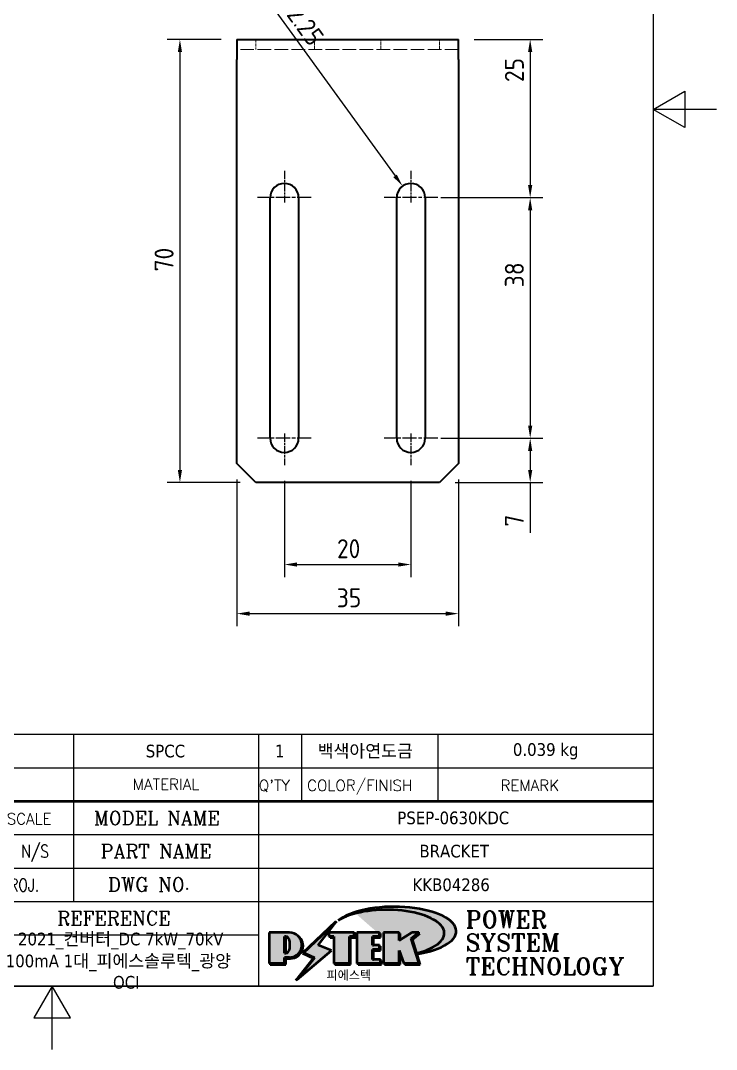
# Model space of a CAD drawing. Header units: millimetres. Extents: x 0 to 210, y 0 to 297.
# Drawn here: x 100 to 210, y 0 to 162.5 of the extents above; entities that cross this region are included whole.
import ezdxf
from ezdxf.enums import TextEntityAlignment as Align

# ---------------------------------------------------------------- set-up
doc = ezdxf.new("R2010")
doc.units = ezdxf.units.MM
doc.linetypes.add('CHAIN', pattern=[0.35429999999999995, 0.2362, -0.0295, 0.0591, -0.0295])
doc.linetypes.add('DASHED', pattern=[0.2067, 0.1654, -0.0413])
doc.layers.get('0').update_dxf_attribs({"color": 3, "lineweight": 25})
for name, color, linetype, lineweight in [('가려진 것(ISO)', 2, 'DASHED', 18), ('가시적인 것(ISO)', 3, 'Continuous', 40), ('경계(ISO)', 7, 'Continuous', 25), ('제목(ISO)', 5, 'Continuous', 50), ('중심 표식(ISO)', 1, 'Continuous', 25), ('치수(ISO)', 2, 'Continuous', 25), ('해치(ISO)', 7, 'Continuous', 18)]:
    doc.layers.add(name, color=color, linetype=linetype, lineweight=lineweight)
doc.styles.add('HAN_370', font='', dxfattribs={"width": 2})
doc.styles.add('RC_284', font='ROMANC.shx')
doc.styles.add('RC_292', font='ROMANC.shx')
doc.styles.add('ROMANT_294', font='romant.shx')
doc.styles.add('치수 텍스트_PSTEK_POSCO', font='isocp.shx')
doc.styles.add('텍스트 스타일198', font='tahoma.ttf')
doc.styles.add('텍스트 스타일333', font='ROMANC.shx', dxfattribs={"width": 0.800000011920929})
doc.styles.get('HAN_370').set_extended_font_data('GulimChe')
doc.dimstyles.new('치수_PSTEK_POSCO', dxfattribs={"dimtxt": 3, "dimasz": 2, "dimexe": 2, "dimexo": 2.5, "dimgap": 1, "dimtad": 1, "dimrnd": 1e-08, "dimdsep": 46, "dimtxsty": '치수 텍스트_PSTEK_POSCO', "dimcen": 0.09, "dimdle": 10, "dimclrd": 7, "dimclre": 7, "dimclrt": 2, "dimadec": 1, "dimazin": 2, "dimtfac": 1, "dimtmove": 0, "dimatfit": 3, "dimfxl": 0, "dimtolj": 1, "dimlwd": -1, "dimlwe": -1, "dimarcsym": 0})

# ---------------------------------------------------------------- blocks, each defined once
blk = doc.blocks.new('경계 Default Border')
at = {"layer": '경계(ISO)', "flags": 128}
for points in [[(10, 10), (10, 287.0000076293945), (200, 287.0000076293945), (200, 10), (10, 10)], [(210, 148.5000038146973), (200, 148.5000038146973), (205, 151.3867473602295), (205, 145.6132507324219), (200, 148.5000038146973)], [(105, 0), (105, 10), (102.1132469177246, 5), (107.8867530822754, 5), (105, 10)]]:
    blk.add_lwpolyline(points, dxfattribs=at)
blk = doc.blocks.new('제목 블록 PSTEK')
for color, points in [(252, [(317.2195697678507, 17.0593801673321), (322.0326348870767, 21.62682475217465), (322.2781991042243, 21.94392121864296), (317.0471853425802, 16.97985676345368), (318.7512090904202, 16.1899260703855), (316.0018030350395, 12.71868385740789), (316.3356552234328, 13.00206718743325), (318.9235935156908, 16.2694494742633)]), (5, [(321.6183518841322, 17.4193704504104), (319.5281351041078, 18.24969419629727), (322.4505835294948, 22.02344462252142), (317.2195697678507, 17.0593801673321), (318.9235935156908, 16.2694494742633), (316.1741874603099, 12.79820726128571)]), (1, [(324.4839107253602, 19.60711530335299), (325.2419748254881, 19.60711530335299), (325.2419748254881, 20.25857663940324), (321.2266040451076, 20.25857663940324), (321.2266040451076, 19.60711530335299), (321.9846681452406, 19.60711530335299), (321.9846681452406, 15.3430047401139), (324.4839107253602, 15.3430047401139)]), (252, [(321.9846681452406, 19.60711530335299), (321.4042753185749, 19.60711530335299), (321.4042753185749, 19.45905590879572), (321.9846681452406, 19.45905590879572)]), (252, [(324.6615819988275, 19.45905590879572), (325.4196460989604, 19.45905590879572), (325.4196460989604, 20.11051724484596), (325.2419748254881, 20.11051724484596), (325.2419748254881, 19.60711530335299), (324.4839107253602, 19.60711530335299), (324.4839107253602, 15.3430047401139), (322.1623394187076, 15.3430047401139), (322.1623394187076, 15.19494534555726), (324.6615819988275, 15.19494534555726)]), (1, [(329.2277337269622, 20.25857663940324), (325.65654113025, 20.25857663940324), (325.65654113025, 15.3430047401139), (329.3580259941756, 15.3430047401139), (329.3580259941756, 15.9944660761648), (328.1137701654877, 15.9944660761648), (328.1137701654877, 17.56360607323003), (329.2277337269622, 17.56360607323003), (329.2277337269622, 18.25543873810179), (328.1137701654877, 18.25543873810179), (328.1137701654877, 19.60711530335299), (329.2277337269622, 19.60711530335299)]), (252, [(328.2914414389548, 19.45905590879572), (329.4054050004294, 19.45905590879572), (329.4054050004294, 20.11051724484596), (329.2277337269622, 20.11051724484596), (329.2277337269622, 19.60711530335299), (328.1137701654877, 19.60711530335299), (328.1137701654877, 18.25543873810179), (328.2914414389548, 18.25543873810179)]), (1, [(332.3312149849806, 20.25857663940324), (329.8592894925411, 20.25857663940324), (329.8592894925411, 15.3430047401139), (332.3312149849806, 15.3430047401139), (332.3312149849806, 17.4318630164523), (333.0701931098801, 15.3430047401139), (335.4855464857051, 15.3430047401139), (334.2514536401189, 19.30614745124769), (335.4379594596742, 20.25857663940324), (334.3071782107978, 20.25857663940324), (332.3312149849806, 18.99741471888304)]), (252, [(332.5088862584528, 20.1105172448466), (332.3312149849806, 20.1105172448466), (332.3312149849806, 18.99741471888368), (332.5088862584528, 19.11081371413894)]), (252, [(335.6156307331414, 20.11051724484596), (335.2535118015555, 20.11051724484596), (334.2514536401189, 19.30614745124769), (335.4855464857051, 15.3430047401139), (333.1954852176545, 15.3430047401139), (333.2478643833523, 15.19494534555726), (335.6632177591723, 15.19494534555726), (334.4291249135862, 19.15808805669106)]), (252, [(328.2914414389548, 17.41554667867274), (329.4054050004294, 17.41554667867274), (329.4054050004294, 18.10737934354514), (329.2277337269622, 18.10737934354514), (329.2277337269622, 17.56360607323003), (328.1137701654877, 17.56360607323003), (328.1137701654877, 15.9944660761648), (328.2914414389548, 15.9944660761648)]), (252, [(332.5088862584528, 16.92964231796647), (332.3312149849806, 17.43186301645164), (332.3312149849806, 15.3430047401139), (330.0369607660135, 15.3430047401139), (330.0369607660135, 15.19494534555726), (332.5088862584528, 15.19494534555726)]), (252, [(329.5356972676428, 15.8464066816075), (329.3580259941756, 15.8464066816075), (329.3580259941756, 15.3430047401139), (325.8342124037171, 15.3430047401139), (325.8342124037171, 15.19494534555726), (329.5356972676428, 15.19494534555726)])]:
    blk.add_hatch(color=color).paths.add_polyline_path(points)
h = blk.add_hatch(color=1)
edge = h.paths.add_edge_path(flags=0)
edge.add_line((314.2242174273352, 19.60711530335299), (314.2242174273352, 17.00126995915134))
edge.add_line((314.2242174273352, 17.00126995915134), (314.3485873187598, 17.00126995915134))
edge.add_arc((314.3485873187598, 17.6527312952023), 0.6514613360509371, 270, 360)
edge.add_line((315.0000486548106, 17.6527312952023), (315.0000486548106, 18.95565396730211))
edge.add_arc((314.3485873187598, 18.95565396730212), 0.6514613360508712, 0, 90)
edge.add_line((314.3485873187598, 19.60711530335299), (314.2242174273352, 19.60711530335299))
edge = h.paths.add_edge_path()
edge.add_arc((314.9847713324306, 18.28938669179658), 1.969189947606664, 269.9999999999959, 450)
edge.add_line((314.9847713324306, 20.25857663940318), (311.7664314776902, 20.25857663940324))
edge.add_line((311.7664314776902, 20.25857663940324), (311.7664314776902, 15.3430047401139))
edge.add_line((311.7664314776902, 15.3430047401139), (314.2242174273352, 15.3430047401139))
edge.add_line((314.2242174273352, 15.3430047401139), (314.2242174273352, 16.32019674418991))
edge.add_line((314.2242174273352, 16.32019674418991), (314.9847713324307, 16.32019674418991))
h = blk.add_hatch(color=252)
edge = h.paths.add_edge_path()
edge.add_arc((314.9847713324309, 18.28938669179657), 1.969189947606666, 270, 406.8278729790604)
edge.add_arc((315.1624426058984, 18.1413272972396), 1.969189947606962, -90, 53.560984836317004, ccw=False)
edge.add_line((315.1624426058984, 16.17213734963263), (314.4018887008024, 16.17213734963263))
edge.add_line((314.4018887008024, 16.17213734963263), (314.4018887008024, 15.19494534555726))
edge.add_line((314.4018887008024, 15.19494534555726), (311.9441027511573, 15.19494534555726))
edge.add_line((311.9441027511573, 15.19494534555726), (311.9441027511573, 15.3430047401139))
edge.add_line((311.9441027511573, 15.3430047401139), (314.2242174273352, 15.3430047401139))
edge.add_line((314.2242174273352, 15.3430047401139), (314.2242174273352, 16.32019674418991))
edge.add_line((314.2242174273352, 16.32019674418991), (314.9847713324309, 16.32019674418991))
h = blk.add_hatch(color=252)
edge = h.paths.add_edge_path()
edge.add_line((314.4018887008024, 19.45905590879572), (314.5262585922315, 19.45905590879572))
edge.add_arc((314.5262585922314, 18.80759457274939), 0.6514613360463194, 60.4189348879147, 90.00000000000318, ccw=False)
edge.add_arc((314.3485873187602, 18.95565396730057), 0.6514613360524251, 39.96992292766206, 90.00000000009999)
edge.add_line((314.3485873187591, 19.60711530335307), (314.2242174273352, 19.60711530335298))
edge.add_line((314.2242174273352, 19.60711530335299), (314.2242174273352, 17.00126995915134))
edge.add_line((314.2242174273352, 17.00126995915134), (314.3485873187591, 17.00126995915134))
edge.add_arc((314.3485873187568, 17.652731295233), 0.6514613360816299, 270.0000000002, 274.6930825552478)
edge.add_line((314.4018887008024, 17.0034541317032), (314.4018887008024, 19.45905590879572))
at = {"layer": '해치(ISO)', "true_color": 0x27d1fc}
h = blk.add_hatch(color=140, dxfattribs=at)
edge = h.paths.add_edge_path()
edge.add_ellipse((330.3660919371412, 20.15576403068321), major_axis=(9.100907360794343, 0), ratio=0.4069904968023172, start_angle=301.3098473703837, end_angle=507.7436900681698)
edge.add_ellipse((331.5340919371412, 20.4634168429492), major_axis=(-9.82350664112931, 0), ratio=0.3942600559756514, start_angle=111.51207141178469, end_angle=334.47025347086895, ccw=False)
edge.add_line((335.1363447531188, 16.8601935978785), (335.0955236905705, 16.99119398620872))
at = {"color": 180}
for p, q in [((182.4757929790549, 51.56524660363496), (372.4757929537551, 51.56524660363496)), ((280.8758854511282, 51.56524660363496), (280.8758854511282, 41.00524660363494)), ((310.0881549537552, 51.56524660363496), (310.0881549537553, 41.00524660363494)), ((316.9044520275131, 51.56524660363496), (316.9044520275127, 41.00524660363494)), ((338.4566026226726, 51.56524660363496), (338.4566026226727, 41.00524660363494)), ((372.4757929537551, 51.56524660363496), (372.4757929537551, 11.79100474011389)), ((182.475792979055, 46.2852466036349), (372.4757929537551, 46.28524660363492)), ((280.8758854511282, 41.00524660363494), (280.8758854511282, 25.16524660363502)), ((310.088154953755, 41.00524660363494), (310.088154953755, 11.79100474011392)), ((206.451475290024, 35.72524660363497), (372.4757929537551, 35.72524660363497)), ((255.917593136736, 30.44524660363498), (372.4757929537552, 30.44524660363501)), ((255.9175931367359, 25.16524660363502), (372.4757929537552, 25.165246603635)), ((255.9175931367359, 19.88524660363481), (310.0881549537553, 19.88524660363481)), ((182.475792979055, 11.79100474011392), (372.4757929537551, 11.79100474011389))]:
    blk.add_line(p, q, dxfattribs=at)
at = {"color": 7, "lineweight": 50}
blk.add_line((206.451475290024, 41.00524660363494), (372.4757929537551, 41.00524660363496), dxfattribs=at)
at = {"color": 7}
for p, q in [((322.2781991042243, 21.94392121864296), (317.0471853425802, 16.97985676345368)), ((322.4505835294948, 22.02344462252142), (317.2195697678507, 17.0593801673321)), ((317.2195697678507, 17.0593801673321), (322.0326348870767, 21.62682475217465)), ((319.5281351041078, 18.24969419629727), (322.4505835294948, 22.02344462252142)), ((322.0326348870767, 21.62682475217465), (322.2781991042243, 21.94392121864296)), ((311.7664314776902, 20.25900474011391), (311.7664314776902, 15.34300474011391)), ((314.9847713324309, 20.25857663940324), (311.7664314776902, 20.25857663940324)), ((314.9847713324309, 20.25857663940324), (311.7664314776902, 20.25857663940324)), ((311.7664314776902, 20.25857663940324), (311.7664314776902, 15.3430047401139)), ((314.2242174273352, 17.00126995915134), (314.2242174273352, 19.60711530335299)), ((314.2242174273352, 19.60711530335299), (314.3485873187591, 19.60711530335299)), ((314.3485873187591, 19.60711530335299), (314.2242174273352, 19.60711530335299)), ((314.2242174273352, 19.60711530335299), (314.2242174273352, 17.00126995915134)), ((314.2242174273352, 17.00126995915134), (314.2242174273352, 19.60711530335299)), ((314.2242174273352, 19.60711530335299), (314.3485873187591, 19.60711530335299)), ((325.2419748254881, 20.25857663940324), (321.2266040451076, 20.25857663940324)), ((321.2266040451076, 20.25857663940324), (321.2266040451076, 19.60711530335299)), ((325.2419748254881, 20.25857663940324), (321.2266040451076, 20.25857663940324)), ((321.2266040451076, 20.25857663940324), (321.2266040451076, 19.60711530335299)), ((321.2266040451076, 19.60711530335299), (321.9846681452406, 19.60711530335299)), ((321.2266040451076, 19.60711530335299), (321.9846681452406, 19.60711530335299)), ((321.4042753185749, 19.60711530335299), (321.4042753185749, 19.45905590879572)), ((321.9846681452406, 19.60711530335299), (321.4042753185749, 19.60711530335299)), ((321.9846681452406, 19.60711530335299), (321.9846681452406, 15.3430047401139)), ((321.9846681452406, 19.45905590879572), (321.9846681452406, 19.60711530335299)), ((321.9846681452406, 19.60711530335299), (321.9846681452406, 15.3430047401139)), ((324.4839107253602, 19.60711530335299), (325.2419748254881, 19.60711530335299)), ((324.4839107253602, 15.3430047401139), (324.4839107253602, 19.60711530335299)), ((325.2419748254881, 19.60711530335299), (324.4839107253602, 19.60711530335299)), ((324.4839107253602, 19.60711530335299), (324.4839107253602, 15.3430047401139)), ((324.4839107253602, 19.60711530335299), (325.2419748254881, 19.60711530335299)), ((324.4839107253602, 15.3430047401139), (324.4839107253602, 19.60711530335299)), ((325.2419748254881, 19.60711530335299), (325.2419748254881, 20.25857663940324)), ((325.2419748254881, 19.60711530335299), (325.2419748254881, 20.25857663940324)), ((325.4196460989604, 20.11051724484596), (325.2419748254881, 20.11051724484596)), ((325.2419748254881, 20.11051724484596), (325.2419748254881, 19.60711530335299)), ((325.4196460989604, 19.45905590879572), (325.4196460989604, 20.11051724484596)), ((329.2277337269622, 20.25857663940324), (325.65654113025, 20.25857663940324)), ((325.65654113025, 20.25857663940324), (325.65654113025, 15.3430047401139)), ((325.65654113025, 20.25857663940324), (325.65654113025, 15.3430047401139)), ((329.2277337269622, 20.25857663940324), (325.65654113025, 20.25857663940324)), ((328.1137701654877, 18.25543873810179), (328.1137701654877, 19.60711530335299)), ((328.1137701654877, 19.60711530335299), (329.2277337269622, 19.60711530335299)), ((329.2277337269622, 19.60711530335299), (328.1137701654877, 19.60711530335299)), ((328.1137701654877, 19.60711530335299), (328.1137701654877, 18.25543873810179)), ((328.1137701654877, 18.25543873810179), (328.1137701654877, 19.60711530335299)), ((328.1137701654877, 19.60711530335299), (329.2277337269622, 19.60711530335299)), ((329.2277337269622, 19.60711530335299), (329.2277337269622, 20.25857663940324)), ((329.2277337269622, 19.60711530335299), (329.2277337269622, 20.25857663940324)), ((329.4054050004294, 20.11051724484596), (329.2277337269622, 20.11051724484596)), ((329.2277337269622, 20.11051724484596), (329.2277337269622, 19.60711530335299)), ((329.4054050004294, 19.45905590879572), (329.4054050004294, 20.11051724484596)), ((332.3312149849806, 20.25857663940324), (329.8592894925411, 20.25857663940324)), ((329.8592894925411, 20.25857663940324), (329.8592894925411, 15.3430047401139)), ((329.8592894925411, 20.25857663940324), (329.8592894925411, 15.3430047401139)), ((332.3312149849806, 20.25857663940324), (329.8592894925411, 20.25857663940324)), ((334.3071782107978, 20.25857663940324), (332.3312149849806, 18.99741471888304)), ((332.3312149849806, 18.99741471888304), (332.3312149849806, 20.25857663940324)), ((334.3071782107978, 20.25857663940324), (332.3312149849806, 18.99741471888304)), ((332.3312149849806, 18.99741471888304), (332.3312149849806, 20.25857663940324)), ((332.5088862584528, 20.1105172448466), (332.3312149849806, 20.1105172448466)), ((332.3312149849806, 20.1105172448466), (332.3312149849806, 18.99741471888368)), ((332.5088862584528, 19.11081371413894), (332.5088862584528, 20.1105172448466)), ((334.2514536401189, 19.30614745124769), (335.4379594596742, 20.25857663940324)), ((334.2514536401189, 19.30614745124769), (335.4379594596742, 20.25857663940324)), ((335.2535118015555, 20.11051724484596), (334.2514536401189, 19.30614745124769)), ((335.4379594596742, 20.25857663940324), (334.3071782107978, 20.25857663940324)), ((335.4379594596742, 20.25857663940324), (334.3071782107978, 20.25857663940324)), ((334.4291249135862, 19.15808805669104), (335.6156307331414, 20.11051724484596)), ((335.6156307331414, 20.11051724484596), (335.2535118015555, 20.11051724484596)), ((314.4018887008024, 19.45905590879572), (314.5262585922314, 19.45905590879572)), ((314.4018887008024, 17.0034541317032), (314.4018887008024, 19.45905590879572)), ((315.0000486548106, 18.95565396730275), (315.0000486548106, 17.65273129520161)), ((315.0000486548106, 18.95565396730275), (315.0000486548106, 17.65273129520161)), ((321.6183518841322, 17.4193704504104), (319.5281351041078, 18.24969419629727)), ((321.4042753185749, 19.45905590879572), (321.9846681452406, 19.45905590879572)), ((324.6615819988275, 19.45905590879572), (325.4196460989604, 19.45905590879572)), ((324.6615819988275, 15.19494534555726), (324.6615819988275, 19.45905590879572)), ((329.2277337269622, 18.25543873810179), (328.1137701654877, 18.25543873810179)), ((328.1137701654877, 18.25543873810179), (328.2914414389548, 18.25543873810179)), ((329.2277337269622, 18.25543873810179), (328.1137701654877, 18.25543873810179)), ((328.2914414389548, 18.25543873810179), (328.2914414389548, 19.45905590879572)), ((328.2914414389548, 19.45905590879572), (329.4054050004294, 19.45905590879572)), ((329.2277337269622, 17.56360607323003), (329.2277337269622, 18.25543873810179)), ((329.2277337269622, 17.56360607323003), (329.2277337269622, 18.25543873810179)), ((329.4054050004294, 18.10737934354514), (329.2277337269622, 18.10737934354514)), ((329.2277337269622, 18.10737934354514), (329.2277337269622, 17.56360607323003)), ((329.4054050004294, 17.41554667867274), (329.4054050004294, 18.10737934354514)), ((332.3312149849806, 18.99741471888368), (332.5088862584528, 19.11081371413894)), ((335.4855464857051, 15.3430047401139), (334.2514536401189, 19.30614745124769)), ((334.2514536401189, 19.30614745124769), (335.4855464857051, 15.3430047401139)), ((335.4855464857051, 15.3430047401139), (334.2514536401189, 19.30614745124769)), ((335.6632177591723, 15.19494534555726), (334.4291249135862, 19.15808805669104)), ((314.3485873187591, 17.00126995915134), (314.2242174273352, 17.00126995915134)), ((314.2242174273352, 17.00126995915134), (314.3485873187591, 17.00126995915134)), ((314.3485873187591, 17.00126995915134), (314.2242174273352, 17.00126995915134)), ((314.2242174273352, 16.32019674418991), (314.9847713324309, 16.32019674418991)), ((314.2242174273352, 15.3430047401139), (314.2242174273352, 16.32019674418991)), ((314.9847713324309, 16.32019674418991), (314.2242174273352, 16.32019674418991)), ((314.2242174273352, 16.32019674418991), (314.2242174273352, 15.3430047401139)), ((314.2242174273352, 16.32019674418991), (314.9847713324309, 16.32019674418991)), ((314.2242174273352, 15.3430047401139), (314.2242174273352, 16.32019674418991)), ((316.1741874603099, 12.79820726128571), (321.6183518841322, 17.4193704504104)), ((318.9235935156908, 16.2694494742633), (316.1741874603099, 12.79820726128571)), ((316.3356552234328, 13.00206718743325), (318.9235935156908, 16.2694494742633)), ((317.0471853425802, 16.97985676345368), (318.7512090904202, 16.1899260703855)), ((318.9235935156908, 16.2694494742633), (317.2195697678507, 17.0593801673321)), ((317.2195697678507, 17.0593801673321), (318.9235935156908, 16.2694494742633)), ((328.1137701654877, 17.56360607323003), (329.2277337269622, 17.56360607323003)), ((328.1137701654877, 15.9944660761648), (328.1137701654877, 17.56360607323003)), ((329.2277337269622, 17.56360607323003), (328.1137701654877, 17.56360607323003)), ((328.1137701654877, 17.56360607323003), (328.1137701654877, 15.9944660761648)), ((328.1137701654877, 17.56360607323003), (329.2277337269622, 17.56360607323003)), ((328.1137701654877, 15.9944660761648), (328.1137701654877, 17.56360607323003)), ((328.2914414389548, 15.9944660761648), (328.2914414389548, 17.41554667867274)), ((328.2914414389548, 17.41554667867274), (329.4054050004294, 17.41554667867274)), ((332.3312149849806, 17.4318630164523), (333.0701931098801, 15.3430047401139)), ((332.3312149849806, 15.3430047401139), (332.3312149849806, 17.4318630164523)), ((332.5088862584528, 16.92964231796647), (332.3312149849806, 17.43186301645164)), ((332.3312149849806, 17.43186301645164), (332.3312149849806, 15.3430047401139)), ((332.3312149849806, 17.4318630164523), (333.0701931098801, 15.3430047401139)), ((332.3312149849806, 15.3430047401139), (332.3312149849806, 17.4318630164523)), ((332.5088862584528, 15.19494534555726), (332.5088862584528, 16.92964231796647)), ((345.0447381189468, 17.50375595811051), (344.9867755289346, 17.689895936919)), ((311.7664314776902, 15.3430047401139), (314.2242174273352, 15.3430047401139)), ((311.7664314776902, 15.3430047401139), (314.2242174273352, 15.3430047401139)), ((314.2242174273352, 15.3430047401139), (311.9441027511573, 15.3430047401139)), ((311.9441027511573, 15.3430047401139), (311.9441027511573, 15.19494534555726)), ((311.9441027511573, 15.19494534555726), (314.4018887008024, 15.19494534555726)), ((314.4018887008024, 16.17213734963263), (315.162442605898, 16.17213734963263)), ((314.4018887008024, 15.19494534555726), (314.4018887008024, 16.17213734963263)), ((318.7512090904202, 16.1899260703855), (316.0018030350395, 12.71868385740789)), ((321.9846681452406, 15.3430047401139), (324.4839107253602, 15.3430047401139)), ((321.9846681452406, 15.3430047401139), (324.4839107253602, 15.3430047401139)), ((324.4839107253602, 15.3430047401139), (322.1623394187076, 15.3430047401139)), ((322.1623394187076, 15.3430047401139), (322.1623394187076, 15.19494534555726)), ((322.1623394187076, 15.19494534555726), (324.6615819988275, 15.19494534555726)), ((325.65654113025, 15.3430047401139), (329.3580259941756, 15.3430047401139)), ((325.65654113025, 15.3430047401139), (329.3580259941756, 15.3430047401139)), ((329.3580259941756, 15.3430047401139), (325.8342124037171, 15.3430047401139)), ((325.8342124037171, 15.3430047401139), (325.8342124037171, 15.19494534555726)), ((325.8342124037171, 15.19494534555726), (329.5356972676428, 15.19494534555726)), ((329.3580259941756, 15.9944660761648), (328.1137701654877, 15.9944660761648)), ((328.1137701654877, 15.9944660761648), (328.2914414389548, 15.9944660761648)), ((329.3580259941756, 15.9944660761648), (328.1137701654877, 15.9944660761648)), ((329.3580259941756, 15.3430047401139), (329.3580259941756, 15.9944660761648)), ((329.3580259941756, 15.3430047401139), (329.3580259941756, 15.9944660761648)), ((329.5356972676428, 15.8464066816075), (329.3580259941756, 15.8464066816075)), ((329.3580259941756, 15.8464066816075), (329.3580259941756, 15.3430047401139)), ((329.5356972676428, 15.19494534555726), (329.5356972676428, 15.8464066816075)), ((329.8592894925411, 15.3430047401139), (332.3312149849806, 15.3430047401139)), ((329.8592894925411, 15.3430047401139), (332.3312149849806, 15.3430047401139)), ((332.3312149849806, 15.3430047401139), (330.0369607660135, 15.3430047401139)), ((330.0369607660135, 15.3430047401139), (330.0369607660135, 15.19494534555726)), ((330.0369607660135, 15.19494534555726), (332.5088862584528, 15.19494534555726)), ((333.0701931098801, 15.3430047401139), (335.4855464857051, 15.3430047401139)), ((333.0701931098801, 15.3430047401139), (335.4855464857051, 15.3430047401139)), ((335.4855464857051, 15.3430047401139), (333.1954852176545, 15.3430047401139)), ((333.1954852176545, 15.3430047401139), (333.2478643833523, 15.19494534555726)), ((333.2478643833523, 15.19494534555726), (335.6632177591723, 15.19494534555726)), ((316.0018030350395, 12.71868385740789), (316.3356552234328, 13.00206718743325))]:
    blk.add_line(p, q, dxfattribs=at)
at = {"color": 5}
for p, q in [((322.4505835294948, 22.02344462252142), (317.2195697678507, 17.0593801673321)), ((319.5281351041078, 18.24969419629727), (322.4505835294948, 22.02344462252142)), ((321.6183518841322, 17.4193704504104), (319.5281351041078, 18.24969419629727)), ((316.1741874603099, 12.79820726128571), (321.6183518841322, 17.4193704504104)), ((318.9235935156908, 16.2694494742633), (316.1741874603099, 12.79820726128571)), ((317.2195697678507, 17.0593801673321), (318.9235935156908, 16.2694494742633))]:
    blk.add_line(p, q, dxfattribs=at)
at = {"color": 1}
for p, q in [((314.9847713324309, 20.25857663940324), (311.7664314776902, 20.25857663940324)), ((311.7664314776902, 20.25857663940324), (311.7664314776902, 15.3430047401139)), ((314.2242174273352, 17.00126995915134), (314.2242174273352, 19.60711530335299)), ((314.2242174273352, 19.60711530335299), (314.3485873187591, 19.60711530335299)), ((325.2419748254881, 20.25857663940324), (321.2266040451076, 20.25857663940324)), ((321.2266040451076, 20.25857663940324), (321.2266040451076, 19.60711530335299)), ((321.2266040451076, 19.60711530335299), (321.9846681452406, 19.60711530335299)), ((321.9846681452406, 19.60711530335299), (321.9846681452406, 15.3430047401139)), ((324.4839107253602, 19.60711530335299), (325.2419748254881, 19.60711530335299)), ((324.4839107253602, 15.3430047401139), (324.4839107253602, 19.60711530335299)), ((325.2419748254881, 19.60711530335299), (325.2419748254881, 20.25857663940324)), ((329.2277337269622, 20.25857663940324), (325.65654113025, 20.25857663940324)), ((325.65654113025, 20.25857663940324), (325.65654113025, 15.3430047401139)), ((328.1137701654877, 18.25543873810179), (328.1137701654877, 19.60711530335299)), ((328.1137701654877, 19.60711530335299), (329.2277337269622, 19.60711530335299)), ((329.2277337269622, 19.60711530335299), (329.2277337269622, 20.25857663940324)), ((332.3312149849806, 20.25857663940324), (329.8592894925411, 20.25857663940324)), ((329.8592894925411, 20.25857663940324), (329.8592894925411, 15.3430047401139)), ((334.3071782107978, 20.25857663940324), (332.3312149849806, 18.99741471888304)), ((332.3312149849806, 18.99741471888304), (332.3312149849806, 20.25857663940324)), ((334.2514536401189, 19.30614745124769), (335.4379594596742, 20.25857663940324)), ((335.4379594596742, 20.25857663940324), (334.3071782107978, 20.25857663940324)), ((315.0000486548106, 18.95565396730275), (315.0000486548106, 17.65273129520161)), ((329.2277337269622, 18.25543873810179), (328.1137701654877, 18.25543873810179)), ((329.2277337269622, 17.56360607323003), (329.2277337269622, 18.25543873810179)), ((335.4855464857051, 15.3430047401139), (334.2514536401189, 19.30614745124769)), ((314.3485873187591, 17.00126995915134), (314.2242174273352, 17.00126995915134)), ((314.2242174273352, 16.32019674418991), (314.9847713324309, 16.32019674418991)), ((314.2242174273352, 15.3430047401139), (314.2242174273352, 16.32019674418991)), ((328.1137701654877, 17.56360607323003), (329.2277337269622, 17.56360607323003)), ((328.1137701654877, 15.9944660761648), (328.1137701654877, 17.56360607323003)), ((332.3312149849806, 17.4318630164523), (333.0701931098801, 15.3430047401139)), ((332.3312149849806, 15.3430047401139), (332.3312149849806, 17.4318630164523)), ((311.7664314776902, 15.3430047401139), (314.2242174273352, 15.3430047401139)), ((321.9846681452406, 15.3430047401139), (324.4839107253602, 15.3430047401139)), ((325.65654113025, 15.3430047401139), (329.3580259941756, 15.3430047401139)), ((329.3580259941756, 15.9944660761648), (328.1137701654877, 15.9944660761648)), ((329.3580259941756, 15.3430047401139), (329.3580259941756, 15.9944660761648)), ((329.8592894925411, 15.3430047401139), (332.3312149849806, 15.3430047401139)), ((333.0701931098801, 15.3430047401139), (335.4855464857051, 15.3430047401139))]:
    blk.add_line(p, q, dxfattribs=at)
at = {"color": 7}
for centre, radius, start, end in [((314.3485873187598, 18.95565396730211), 0.6514613360508712, 0, 90), ((314.3485873187602, 18.95565396730057), 0.6514613360524251, 39.96992292766117, 90), ((314.3485873187598, 18.95565396730212), 0.6514613360508712, 0, 90), ((314.9847713324309, 18.28938669179658), 1.969189947606665, 270, 90), ((314.9847713324309, 18.28938669179658), 1.969189947606665, 270, 90), ((314.9847713324307, 18.2893866917965), 1.969189947606594, 270, 46.82787297909833), ((315.1624426058984, 18.1413272972396), 1.969189947606961, 270, 53.56098483636067), ((314.5262585922314, 18.80759457274939), 0.6514613360463193, 60.41893488791137, 90), ((314.3485873187597, 17.65273129520228), 0.6514613360509381, 270, 0), ((314.3485873187598, 17.6527312952023), 0.6514613360509381, 270, 0), ((314.3485873187568, 17.652731295233), 0.6514613360816299, 270, 274.6930825552478)]:
    blk.add_arc(centre, radius, start, end, dxfattribs=at)
at = {"color": 1}
for centre, radius, start, end in [((314.3485873187598, 18.95565396730211), 0.6514613360508712, 0, 90), ((314.9847713324309, 18.28938669179657), 1.969189947606665, 270, 90), ((314.3485873187598, 17.6527312952023), 0.6514613360509381, 270, 0)]:
    blk.add_arc(centre, radius, start, end, dxfattribs=at)
at = {"layer": '제목(ISO)'}
for p, q in [((322.2781991042243, 21.94392121864296), (317.0471853425802, 16.97985676345368)), ((322.4505835294948, 22.02344462252142), (317.2195697678507, 17.0593801673321)), ((317.2195697678507, 17.0593801673321), (322.0326348870767, 21.62682475217465)), ((319.5281351041078, 18.24969419629727), (322.4505835294948, 22.02344462252142)), ((322.0326348870767, 21.62682475217465), (322.2781991042243, 21.94392121864296)), ((314.9847713324306, 20.25857663940324), (311.7664314776902, 20.25857663940324)), ((311.7664314776902, 20.25857663940324), (311.7664314776902, 15.3430047401139)), ((314.2242174273352, 17.00126995915134), (314.2242174273352, 19.60711530335299)), ((314.2242174273352, 19.60711530335299), (314.3485873187598, 19.60711530335299)), ((314.3485873187591, 19.60711530335299), (314.2242174273352, 19.60711530335299)), ((314.2242174273352, 19.60711530335299), (314.2242174273352, 17.00126995915134)), ((325.2419748254881, 20.25857663940324), (321.2266040451076, 20.25857663940324)), ((321.2266040451076, 20.25857663940324), (321.2266040451076, 19.60711530335299)), ((321.2266040451076, 19.60711530335299), (321.9846681452406, 19.60711530335299)), ((321.9846681452406, 19.60711530335299), (321.4042753185749, 19.60711530335299)), ((321.4042753185749, 19.60711530335299), (321.4042753185749, 19.45905590879572)), ((321.9846681452406, 19.60711530335299), (321.9846681452406, 15.3430047401139)), ((321.9846681452406, 19.45905590879572), (321.9846681452406, 19.60711530335299)), ((324.4839107253602, 19.60711530335299), (325.2419748254881, 19.60711530335299)), ((324.4839107253602, 15.3430047401139), (324.4839107253602, 19.60711530335299)), ((325.2419748254881, 19.60711530335299), (324.4839107253602, 19.60711530335299)), ((324.4839107253602, 19.60711530335299), (324.4839107253602, 15.3430047401139)), ((325.2419748254881, 19.60711530335299), (325.2419748254881, 20.25857663940324)), ((325.4196460989604, 20.11051724484596), (325.2419748254881, 20.11051724484596)), ((325.2419748254881, 20.11051724484596), (325.2419748254881, 19.60711530335299)), ((325.4196460989604, 19.45905590879572), (325.4196460989604, 20.11051724484596)), ((329.2277337269622, 20.25857663940324), (325.65654113025, 20.25857663940324)), ((325.65654113025, 20.25857663940324), (325.65654113025, 15.3430047401139)), ((328.1137701654877, 18.25543873810179), (328.1137701654877, 19.60711530335299)), ((328.1137701654877, 19.60711530335299), (329.2277337269622, 19.60711530335299)), ((329.2277337269622, 19.60711530335299), (328.1137701654877, 19.60711530335299)), ((328.1137701654877, 19.60711530335299), (328.1137701654877, 18.25543873810179)), ((329.2277337269622, 19.60711530335299), (329.2277337269622, 20.25857663940324)), ((329.4054050004294, 20.11051724484596), (329.2277337269622, 20.11051724484596)), ((329.2277337269622, 20.11051724484596), (329.2277337269622, 19.60711530335299)), ((329.4054050004294, 19.45905590879572), (329.4054050004294, 20.11051724484596)), ((332.3312149849806, 20.25857663940324), (329.8592894925411, 20.25857663940324)), ((329.8592894925411, 20.25857663940324), (329.8592894925411, 15.3430047401139)), ((334.3071782107978, 20.25857663940324), (332.3312149849806, 18.99741471888304)), ((332.3312149849806, 18.99741471888304), (332.3312149849806, 20.25857663940324)), ((332.5088862584528, 20.1105172448466), (332.3312149849806, 20.1105172448466)), ((332.3312149849806, 20.1105172448466), (332.3312149849806, 18.99741471888368)), ((332.5088862584528, 19.11081371413894), (332.5088862584528, 20.1105172448466)), ((334.2514536401189, 19.30614745124769), (335.4379594596742, 20.25857663940324)), ((335.2535118015555, 20.11051724484596), (334.2514536401189, 19.30614745124769)), ((335.4379594596742, 20.25857663940324), (334.3071782107978, 20.25857663940324)), ((334.4291249135862, 19.15808805669106), (335.6156307331414, 20.11051724484596)), ((335.6156307331414, 20.11051724484596), (335.2535118015555, 20.11051724484596)), ((314.4018887008024, 19.45905590879572), (314.5262585922314, 19.45905590879572)), ((314.4018887008024, 17.0034541317032), (314.4018887008024, 19.45905590879572)), ((315.0000486548106, 18.95565396730211), (315.0000486548106, 17.6527312952023)), ((321.6183518841322, 17.4193704504104), (319.5281351041078, 18.24969419629727)), ((321.4042753185749, 19.45905590879572), (321.9846681452406, 19.45905590879572)), ((324.6615819988275, 19.45905590879572), (325.4196460989604, 19.45905590879572)), ((324.6615819988275, 15.19494534555726), (324.6615819988275, 19.45905590879572)), ((329.2277337269622, 18.25543873810179), (328.1137701654877, 18.25543873810179)), ((328.1137701654877, 18.25543873810179), (328.2914414389548, 18.25543873810179)), ((328.2914414389548, 19.45905590879572), (329.4054050004294, 19.45905590879572)), ((328.2914414389548, 18.25543873810179), (328.2914414389548, 19.45905590879572)), ((329.2277337269622, 17.56360607323003), (329.2277337269622, 18.25543873810179)), ((329.4054050004294, 18.10737934354514), (329.2277337269622, 18.10737934354514)), ((329.2277337269622, 18.10737934354514), (329.2277337269622, 17.56360607323003)), ((329.4054050004294, 17.41554667867274), (329.4054050004294, 18.10737934354514)), ((332.3312149849806, 18.99741471888368), (332.5088862584528, 19.11081371413894)), ((335.4855464857051, 15.3430047401139), (334.2514536401189, 19.30614745124769)), ((334.2514536401189, 19.30614745124769), (335.4855464857051, 15.3430047401139)), ((335.6632177591723, 15.19494534555726), (334.4291249135862, 19.15808805669106)), ((314.3485873187598, 17.00126995915134), (314.2242174273352, 17.00126995915134)), ((314.2242174273352, 17.00126995915134), (314.3485873187591, 17.00126995915134)), ((314.2242174273352, 15.3430047401139), (314.2242174273352, 16.32019674418991)), ((314.2242174273352, 16.32019674418991), (314.9847713324307, 16.32019674418991)), ((314.9847713324309, 16.32019674418991), (314.2242174273352, 16.32019674418991)), ((314.2242174273352, 16.32019674418991), (314.2242174273352, 15.3430047401139)), ((316.1741874603099, 12.79820726128571), (321.6183518841322, 17.4193704504104)), ((318.9235935156908, 16.2694494742633), (316.1741874603099, 12.79820726128571)), ((316.3356552234328, 13.00206718743325), (318.9235935156908, 16.2694494742633)), ((317.0471853425802, 16.97985676345368), (318.7512090904202, 16.1899260703855)), ((317.2195697678507, 17.0593801673321), (318.9235935156908, 16.2694494742633)), ((318.9235935156908, 16.2694494742633), (317.2195697678507, 17.0593801673321)), ((328.1137701654877, 15.9944660761648), (328.1137701654877, 17.56360607323003)), ((328.1137701654877, 17.56360607323003), (329.2277337269622, 17.56360607323003)), ((329.2277337269622, 17.56360607323003), (328.1137701654877, 17.56360607323003)), ((328.1137701654877, 17.56360607323003), (328.1137701654877, 15.9944660761648)), ((328.2914414389548, 17.41554667867274), (329.4054050004294, 17.41554667867274)), ((328.2914414389548, 15.9944660761648), (328.2914414389548, 17.41554667867274)), ((332.3312149849806, 15.3430047401139), (332.3312149849806, 17.4318630164523)), ((332.3312149849806, 17.4318630164523), (333.0701931098801, 15.3430047401139)), ((332.5088862584528, 16.92964231796647), (332.3312149849806, 17.43186301645164)), ((332.3312149849806, 17.43186301645164), (332.3312149849806, 15.3430047401139)), ((332.5088862584528, 15.19494534555726), (332.5088862584528, 16.92964231796647)), ((311.7664314776902, 15.3430047401139), (314.2242174273352, 15.3430047401139)), ((314.2242174273352, 15.3430047401139), (311.9441027511573, 15.3430047401139)), ((311.9441027511573, 15.3430047401139), (311.9441027511573, 15.19494534555726)), ((311.9441027511573, 15.19494534555726), (314.4018887008024, 15.19494534555726)), ((314.4018887008024, 15.19494534555726), (314.4018887008024, 16.17213734963263)), ((314.4018887008024, 16.17213734963263), (315.1624426058984, 16.17213734963263)), ((318.7512090904202, 16.1899260703855), (316.0018030350395, 12.71868385740789)), ((321.9846681452406, 15.3430047401139), (324.4839107253602, 15.3430047401139)), ((324.4839107253602, 15.3430047401139), (322.1623394187076, 15.3430047401139)), ((322.1623394187076, 15.3430047401139), (322.1623394187076, 15.19494534555726)), ((322.1623394187076, 15.19494534555726), (324.6615819988275, 15.19494534555726)), ((325.65654113025, 15.3430047401139), (329.3580259941756, 15.3430047401139)), ((329.3580259941756, 15.3430047401139), (325.8342124037171, 15.3430047401139)), ((325.8342124037171, 15.3430047401139), (325.8342124037171, 15.19494534555726)), ((325.8342124037171, 15.19494534555726), (329.5356972676428, 15.19494534555726)), ((329.3580259941756, 15.9944660761648), (328.1137701654877, 15.9944660761648)), ((328.1137701654877, 15.9944660761648), (328.2914414389548, 15.9944660761648)), ((329.3580259941756, 15.3430047401139), (329.3580259941756, 15.9944660761648)), ((329.5356972676428, 15.8464066816075), (329.3580259941756, 15.8464066816075)), ((329.3580259941756, 15.8464066816075), (329.3580259941756, 15.3430047401139)), ((329.5356972676428, 15.19494534555726), (329.5356972676428, 15.8464066816075)), ((329.8592894925411, 15.3430047401139), (332.3312149849806, 15.3430047401139)), ((332.3312149849806, 15.3430047401139), (330.0369607660135, 15.3430047401139)), ((330.0369607660135, 15.3430047401139), (330.0369607660135, 15.19494534555726)), ((330.0369607660135, 15.19494534555726), (332.5088862584528, 15.19494534555726)), ((333.0701931098801, 15.3430047401139), (335.4855464857051, 15.3430047401139)), ((335.4855464857051, 15.3430047401139), (333.1954852176545, 15.3430047401139)), ((333.1954852176545, 15.3430047401139), (333.2478643833523, 15.19494534555726)), ((333.2478643833523, 15.19494534555726), (335.6632177591723, 15.19494534555726)), ((316.0018030350395, 12.71868385740789), (316.3356552234328, 13.00206718743325))]:
    blk.add_line(p, q, dxfattribs=at)
at = {"layer": '제목(ISO)', "color": 4}
blk.add_line((335.1363447531188, 16.8601935978785), (335.0955236905705, 16.99119398620872), dxfattribs=at)
at = {"layer": '제목(ISO)'}
for centre, radius, start, end in [((314.3485873187598, 18.95565396730212), 0.6514613360508712, 0, 90), ((314.3485873187602, 18.95565396730057), 0.6514613360524251, 39.96992292766117, 90), ((314.9847713324306, 18.28938669179658), 1.969189947606664, 46.82787297909431, 90), ((314.9847713324307, 18.2893866917965), 1.969189947606594, 270, 46.82787297909833), ((314.9847713324309, 18.28938669179657), 1.969189947606666, 270, 46.8278729790603), ((315.1624426058984, 18.1413272972396), 1.969189947606962, 270, 53.56098483631701), ((314.5262585922314, 18.80759457274939), 0.6514613360463193, 60.41893488791137, 90), ((314.3485873187598, 17.6527312952023), 0.6514613360509371, 270, 0), ((314.3485873187568, 17.652731295233), 0.6514613360816299, 270, 274.6930825552478)]:
    blk.add_arc(centre, radius, start, end, dxfattribs=at)
at = {"layer": '제목(ISO)', "color": 4}
for centre, major_axis, ratio, start_param, end_param in [((331.5340919371412, 20.4634168429492), (9.82350664112931, 0), 0.3942600559756514, 5.087845455444478, 8.97919982663645), ((330.3660919371412, 20.15576403068321), (9.100907360794343, 0), 0.4069904968023172, 5.258848905294775, 8.861799147915196)]:
    blk.add_ellipse(centre, major_axis=major_axis, ratio=ratio, start_param=start_param, end_param=end_param, dxfattribs=at)
at = {"color": 2, "style": 'RC_284'}
blk.add_text('MATERIAL', height=1.742399930953979, dxfattribs=at).set_placement((295.4820202024417, 43.64524660363492), align=Align.MIDDLE_CENTER)
at = {"color": 2}
for s, height, style, p in [("Q'TY", 1.742399930953979, 'RC_284', (310.1440786515383, 42.62317362549192)), ('COLOR/FINISH', 1.742399930953979, 'RC_284', (317.7725341324144, 42.62317362549192)), ('REMARK', 1.742399930953979, 'RC_284', (348.346649953877, 42.62317362549192)), ('SCALE', 1.742399930953979, 'RC_284', (270.2934779252897, 37.34317362549218)), ('MODEL NAME', 2.178000062704086, 'RC_292', (284.096330289083, 37.25462520371384)), ('PART NAME', 2.178000062704086, 'RC_292', (285.1416959765849, 32.03045329421792)), (' DWG NO.', 2.178000062704086, 'RC_292', (284.8124284083233, 26.75045329421772)), ('REFERENCE', 2.178000062704086, 'RC_292', (278.2741065029841, 21.43214925458022))]:
    blk.add_text(s, height=height, dxfattribs=dict(at, style=style)).set_placement(p)
at = {"color": 7, "style": '텍스트 스타일333', "width": 0.7999999523162842}
blk.add_text('N/S', height=2.000000029802322, dxfattribs=at).set_placement((274.7838860285014, 33.08524660363496), align=Align.MIDDLE_CENTER)
at = {"color": 2, "style": '텍스트 스타일333', "width": 0.7999999523162842}
blk.add_text('3rd ANGLE PROJ.', height=2.000000029802322, dxfattribs=at).set_placement((256.8430306642954, 26.76148381654429))
at = {"color": 7, "style": 'ROMANT_294'}
for s, p in [('POWER', (342.82727231297, 20.97115304607566)), ('SYSTEM', (342.82727231297, 17.3284636719184)), ('TECHNOLOGY', (342.82727231297, 13.57194088644453))]:
    blk.add_text(s, height=2.700000107288361, dxfattribs=at).set_placement(p)
at = {"color": 7, "insert": (320.8519732224835, 14.21236326823155), "char_height": 1.400000005960464, "attachment_point": 1, "line_spacing_factor": 0.3319999873638153, "style": 'HAN_370'}
blk.add_mtext('\\fHY견고딕|b0|i0;\\H1.4000;피에스텍', dxfattribs=at)
at = {"layer": '제목(ISO)', "color": 7, "style": '텍스트 스타일198'}
for tag, p in [('질량\\P3;_001', (350.3046145979153, 48.1643332325385)), ('부품_번호_001', (195.7796271768968, 47.68004260673702)), ('설명_001', (233.6279963707149, 47.92245856837096)), ('재질_001', (292.2765131236743, 47.92524659519488)), ("3._Q'TY_001", (312.7051684940307, 47.92188863680521)), ('4._COLOR_001', (319.4395155511755, 47.94788311323986)), ('1._MODEL_NAME_001', (332.0304049806628, 37.36524659519486)), ('제목_001', (335.5349605824892, 32.12134217035067)), ('부품_번호_001', (334.4388674301287, 26.8052465951949)), ('설계자_001', (209.9396160013646, 25.23446884679021)), ('프로젝트_001', (272.0818791319837, 18.23307108588011)), ('시트_크기_001', (260.7634369704525, 14.8381256569732)), ('프로젝트_002', (270.1409240123173, 14.76924511056395)), ('작성_날짜_001', (207.6615770298207, 13.26600473167383)), ('프로젝트_003', (287.0958636080007, 11.39427305645042))]:
    blk.add_attdef(tag, p, '', height=2.000000029802322, dxfattribs=at)
for tag, p in [('점검자', (231.1845342133799, 26.23312567187446)), ('엔지니어링_승인자', (247.673240162284, 26.23312567187446)), ('점검_날짜', (231.1845342133799, 14.26600474011394)), ('엔지니어링_승인_날짜', (247.6732401622839, 14.26600474011394))]:
    blk.add_attdef(tag, text='', height=2.000000029802322, dxfattribs=at).set_placement(p, align=Align.MIDDLE_CENTER)
blk = doc.blocks.new('*D26')
at = {"layer": 'Defpoints', "color": 0, "transparency": 16777216}
for p in [(141.7130987871278, 92.301317638471), (161.7130987871278, 92.30131763847103), (161.7130987871278, 76.59519825948243)]:
    blk.add_point(p, dxfattribs=at)
at = {"layer": '치수(ISO)', "color": 7, "transparency": 16777216}
for p, q in [((141.7130987871278, 89.801317638471), (141.7130987871278, 74.59519825948243)), ((161.7130987871278, 89.80131763847103), (161.7130987871278, 74.59519825948243)), ((143.7130987871278, 76.59519825948243), (159.7130987871278, 76.59519825948243))]:
    blk.add_line(p, q, dxfattribs=at)
for points in [[(143.7130987871278, 76.92853159281576), (143.7130987871278, 76.2618649261491), (141.7130987871278, 76.59519825948243)], [(159.7130987871278, 76.92853159281576), (159.7130987871278, 76.2618649261491), (161.7130987871278, 76.59519825948243)]]:
    blk.add_solid(points, dxfattribs=at)
at = {"layer": '치수(ISO)', "color": 2, "transparency": 16777216, "insert": (150.0238271335845, 79.09549353507298), "char_height": 3, "attachment_point": 4, "style": '치수 텍스트_PSTEK_POSCO'}
blk.add_mtext('\\A1;20', dxfattribs=at)
blk = doc.blocks.new('*D27')
at = {"layer": 'Defpoints', "color": 0, "transparency": 16777216}
for p in [(134.2130987871278, 92.55131763847102), (169.2130987871278, 92.55131763847105), (169.2130987871278, 68.83871937755646)]:
    blk.add_point(p, dxfattribs=at)
at = {"layer": '치수(ISO)', "color": 7, "transparency": 16777216}
for p, q in [((134.2130987871278, 90.05131763847102), (134.2130987871278, 66.83871937755646)), ((169.2130987871278, 90.05131763847105), (169.2130987871278, 66.83871937755646)), ((136.2130987871278, 68.83871937755646), (167.2130987871278, 68.83871937755646))]:
    blk.add_line(p, q, dxfattribs=at)
for points in [[(136.2130987871278, 69.17205271088979), (136.2130987871278, 68.50538604422313), (134.2130987871278, 68.83871937755646)], [(167.2130987871278, 69.17205271088979), (167.2130987871278, 68.50538604422313), (169.2130987871278, 68.83871937755646)]]:
    blk.add_solid(points, dxfattribs=at)
at = {"layer": '치수(ISO)', "color": 2, "transparency": 16777216, "insert": (150.0009667527718, 71.33871937755646), "char_height": 3, "attachment_point": 4, "style": '치수 텍스트_PSTEK_POSCO'}
blk.add_mtext('\\A1;35', dxfattribs=at)
blk = doc.blocks.new('*D28')
at = {"layer": 'Defpoints', "color": 0, "transparency": 16777216}
for p in [(165.9630987871278, 96.55131763847103), (166.2130987871278, 89.55131763847105), (180.5601301507135, 89.55131763847105)]:
    blk.add_point(p, dxfattribs=at)
at = {"layer": '치수(ISO)', "color": 7, "transparency": 16777216}
for p, q in [((168.4630987871278, 96.55131763847103), (182.5601301507135, 96.55131763847103)), ((180.5601301507135, 94.55131763847103), (180.5601301507135, 91.55131763847105)), ((168.7130987871278, 89.55131763847105), (182.5601301507135, 89.55131763847105)), ((180.5601301507135, 89.55131763847105), (180.5601301507135, 81.57842831841548))]:
    blk.add_line(p, q, dxfattribs=at)
for points in [[(180.2267968173802, 94.55131763847103), (180.8934634840469, 94.55131763847103), (180.5601301507135, 96.55131763847103)], [(180.2267968173802, 91.55131763847105), (180.8934634840469, 91.55131763847105), (180.5601301507135, 89.55131763847105)]]:
    blk.add_solid(points, dxfattribs=at)
at = {"layer": '치수(ISO)', "color": 2, "transparency": 16777216, "insert": (178.0601301507135, 82.57842831841552), "char_height": 3, "attachment_point": 4, "rotation": 90, "style": '치수 텍스트_PSTEK_POSCO'}
blk.add_mtext('\\A1;7', dxfattribs=at)
blk = doc.blocks.new('*D29')
at = {"layer": 'Defpoints', "color": 0, "transparency": 16777216}
for p in [(163.9630987871278, 134.551317638471), (163.9630987871278, 96.55131763847103), (180.5601301507135, 96.55131763847103)]:
    blk.add_point(p, dxfattribs=at)
at = {"layer": '치수(ISO)', "color": 7, "transparency": 16777216}
for p, q in [((166.4630987871278, 134.551317638471), (182.5601301507135, 134.551317638471)), ((180.5601301507135, 132.551317638471), (180.5601301507135, 98.55131763847103)), ((166.4630987871278, 96.55131763847103), (182.5601301507135, 96.55131763847103))]:
    blk.add_line(p, q, dxfattribs=at)
for points in [[(180.2267968173802, 132.551317638471), (180.8934634840469, 132.551317638471), (180.5601301507135, 134.551317638471)], [(180.2267968173802, 98.55131763847103), (180.8934634840469, 98.55131763847103), (180.5601301507135, 96.55131763847103)]]:
    blk.add_solid(points, dxfattribs=at)
at = {"layer": '치수(ISO)', "color": 2, "transparency": 16777216, "insert": (178.0601301507135, 120.401317638471), "char_height": 3, "attachment_point": 4, "rotation": 90, "style": '치수 텍스트_PSTEK_POSCO'}
blk.add_mtext('\\A1;38', dxfattribs=at)
blk = doc.blocks.new('*D30')
at = {"layer": 'Defpoints', "color": 0, "transparency": 16777216}
for p in [(169.2130987871268, 159.551317638471), (165.9630987871278, 134.551317638471), (180.5601301507135, 134.551317638471)]:
    blk.add_point(p, dxfattribs=at)
at = {"layer": '치수(ISO)', "color": 7, "transparency": 16777216}
for p, q in [((171.7130987871268, 159.551317638471), (182.5601301507135, 159.551317638471)), ((180.5601301507135, 157.551317638471), (180.5601301507135, 136.551317638471)), ((168.4630987871278, 134.551317638471), (182.5601301507135, 134.551317638471))]:
    blk.add_line(p, q, dxfattribs=at)
for points in [[(180.2267968173801, 157.551317638471), (180.8934634840468, 157.551317638471), (180.5601301507135, 159.551317638471)], [(180.2267968173801, 136.551317638471), (180.8934634840468, 136.551317638471), (180.5601301507135, 134.551317638471)]]:
    blk.add_solid(points, dxfattribs=at)
at = {"layer": '치수(ISO)', "color": 2, "transparency": 16777216, "insert": (178.0598348751229, 152.801095052934), "char_height": 3, "attachment_point": 4, "rotation": 90, "style": '치수 텍스트_PSTEK_POSCO'}
blk.add_mtext('\\A1;25', dxfattribs=at)
blk = doc.blocks.new('*D31')
at = {"layer": 'Defpoints', "color": 0, "transparency": 16777216}
for p in [(134.2130987871268, 159.551317638471), (125.1989491237763, 89.55131763847103), (137.2130987871278, 89.55131763847103)]:
    blk.add_point(p, dxfattribs=at)
at = {"layer": '치수(ISO)', "color": 7, "transparency": 16777216}
for p, q in [((131.7130987871268, 159.551317638471), (123.1989491237763, 159.551317638471)), ((125.1989491237763, 157.551317638471), (125.1989491237763, 91.55131763847103)), ((134.7130987871278, 89.55131763847103), (123.1989491237763, 89.55131763847103))]:
    blk.add_line(p, q, dxfattribs=at)
for points in [[(124.865615790443, 157.551317638471), (125.5322824571096, 157.551317638471), (125.1989491237763, 159.551317638471)], [(124.865615790443, 91.55131763847103), (125.5322824571096, 91.55131763847103), (125.1989491237763, 89.55131763847103)]]:
    blk.add_solid(points, dxfattribs=at)
at = {"layer": '치수(ISO)', "color": 2, "transparency": 16777216, "insert": (122.6989491237763, 122.9001365361088), "char_height": 3, "attachment_point": 4, "rotation": 90, "style": '치수 텍스트_PSTEK_POSCO'}
blk.add_mtext('\\A1;70', dxfattribs=at)
blk = doc.blocks.new('*D33')
at = {"layer": 'Defpoints', "color": 0, "transparency": 16777216}
for p in [(160.38999857338, 136.3711818708743), (161.7130987871279, 134.5513176384711)]:
    blk.add_point(p, dxfattribs=at)
at = {"layer": '치수(ISO)', "color": 7, "transparency": 16777216}
blk.add_line((139.2317159457199, 165.473438353839), (159.213909494493, 137.9888389663437), dxfattribs=at)
blk.add_solid([(159.4835190104046, 138.1848538128249), (158.9442999785814, 137.7928241198626), (160.38999857338, 136.3711818708743)], dxfattribs=at)
at = {"layer": '치수(ISO)', "color": 2, "transparency": 16777216, "insert": (141.8420706818274, 166.1348947899116), "char_height": 3, "attachment_point": 4, "rotation": 306.01836523811653, "style": '치수 텍스트_PSTEK_POSCO'}
blk.add_mtext('\\A1;R2.25', dxfattribs=at)

msp = doc.modelspace()

# ---------------------------------------------------------------- linework, layer by layer
at = {"layer": '가려진 것(ISO)', "ltscale": 3.047414541244507}
for p, q in [((137.2130987871174, 159.551317638471), (137.2130987871174, 157.951317638471)), ((146.4630987871203, 157.951317638471), (146.4630987871203, 159.551317638471)), ((156.9630987871203, 157.951317638471), (156.9630987871203, 159.551317638471)), ((166.2130987871174, 157.951317638471), (166.2130987871174, 159.551317638471))]:
    msp.add_line(p, q, dxfattribs=at)
at = {"layer": '가려진 것(ISO)', "ltscale": 13.02519416809082}
msp.add_line((169.2130987871268, 157.951317638471), (134.2130987871268, 157.951317638471), dxfattribs=at)
at = {"layer": '가시적인 것(ISO)'}
for p, q in [((134.2130987871268, 159.551317638471), (169.2130987871268, 159.551317638471)), ((134.2130987871268, 159.551317638471), (134.2130987871277, 156.351317638471)), ((169.2130987871278, 156.351317638471), (169.2130987871268, 159.551317638471)), ((134.2130987871278, 92.55131763847102), (134.2130987871278, 156.351317638471)), ((169.2130987871278, 156.351317638471), (169.2130987871278, 92.55131763847105)), ((139.4630987871278, 96.55131763847102), (139.4630987871278, 134.551317638471)), ((143.9630987871278, 134.551317638471), (143.9630987871278, 96.55131763847102)), ((159.4630987871278, 96.55131763847106), (159.4630987871278, 134.551317638471)), ((163.9630987871278, 134.551317638471), (163.9630987871278, 96.55131763847106)), ((137.2130987871278, 89.55131763847103), (134.2130987871278, 92.55131763847102)), ((169.2130987871278, 92.55131763847105), (166.2130987871278, 89.55131763847106)), ((166.2130987871278, 89.55131763847106), (137.2130987871278, 89.55131763847103))]:
    msp.add_line(p, q, dxfattribs=at)
for centre, radius, start, end in [((141.7130987871278, 134.551317638471), 2.249999999999999, 0, 180), ((161.7130987871278, 134.551317638471), 2.250000000000002, 0, 180), ((141.7130987871278, 96.55131763847102), 2.25, 180, 0), ((161.7130987871278, 96.55131763847106), 2.250000000000001, 180, 0)]:
    msp.add_arc(centre, radius, start, end, dxfattribs=at)
at = {"layer": '중심 표식(ISO)', "linetype": 'CHAIN', "ltscale": 5.55593729019165}
for p, q in [((141.7130987871278, 138.801317638471), (141.7130987871278, 133.801317638471)), ((161.7130987871278, 138.8013176384711), (161.7130987871278, 133.8013176384711)), ((141.7130987871278, 97.301317638471), (141.7130987871278, 92.301317638471)), ((161.7130987871278, 97.30131763847103), (161.7130987871278, 92.30131763847103))]:
    msp.add_line(p, q, dxfattribs=at)
at = {"layer": '중심 표식(ISO)', "linetype": 'CHAIN', "ltscale": 9.445162773132324}
for p, q in [((145.9630987871278, 134.551317638471), (137.4630987871278, 134.551317638471)), ((165.9630987871278, 134.551317638471), (157.4630987871278, 134.551317638471)), ((145.9630987871278, 96.55131763847102), (137.4630987871278, 96.55131763847102)), ((165.9630987871278, 96.55131763847103), (157.4630987871278, 96.55131763847103))]:
    msp.add_line(p, q, dxfattribs=at)

# ---------------------------------------------------------------- block references
msp.add_blockref('경계 Default Border', (0, 0))
ref = msp.add_blockref('제목 블록 PSTEK', (-172.4757929537552, -1.791004740113895))
ref.add_attrib('프로젝트_001', '2021_컨버터_DC 7kW_70kV', (99.60608617822852, 16.44206634576621), dxfattribs={"layer": '제목(ISO)', "color": 7, "height": 2.000000029802322, "style": '텍스트 스타일198'})
ref.add_attrib('4._COLOR_001', '백색아연도금', (146.9637225974204, 46.15687837312597), dxfattribs={"layer": '제목(ISO)', "color": 7, "height": 2.000000029802322, "style": '텍스트 스타일198'})
ref.add_attrib("3._Q'TY_001", '1', (140.2293755402755, 46.13088389669131), dxfattribs={"layer": '제목(ISO)', "color": 7, "height": 2.000000029802322, "style": '텍스트 스타일198'})
ref.add_attrib('재질_001', 'SPCC', (119.8007201699192, 46.13424185508099), dxfattribs={"layer": '제목(ISO)', "color": 7, "height": 2.000000029802322, "style": '텍스트 스타일198'})
ref.add_attrib('부품_번호_001', 'KKB04286', (161.9630744763735, 25.014241855081), dxfattribs={"layer": '제목(ISO)', "color": 7, "height": 2.000000029802322, "style": '텍스트 스타일198'})
ref.add_attrib('1._MODEL_NAME_001', 'PSEP-0630KDC', (159.5546120269076, 35.57424185508097), dxfattribs={"layer": '제목(ISO)', "color": 7, "height": 2.000000029802322, "style": '텍스트 스타일198'})
ref.add_attrib('질량\\P3;_001', '0.039 kg', (177.8288216441601, 46.3733284924246), dxfattribs={"layer": '제목(ISO)', "color": 7, "height": 2.000000029802322, "style": '텍스트 스타일198'})
ref.add_attrib('제목_001', 'BRACKET', (163.0591676287341, 30.33033743023677), dxfattribs={"layer": '제목(ISO)', "color": 7, "height": 2.000000029802322, "style": '텍스트 스타일198'})
ref.add_attrib('프로젝트_002', '100mA 1대_피에스솔루텍_광양', (97.66513105856208, 12.97824037045006), dxfattribs={"layer": '제목(ISO)', "color": 7, "height": 2.000000029802322, "style": '텍스트 스타일198'})
ref.add_attrib('프로젝트_003', 'OCI', (114.6200706542456, 9.603268316336528), dxfattribs={"layer": '제목(ISO)', "color": 7, "height": 2.000000029802322, "style": '텍스트 스타일198'})

# ---------------------------------------------------------------- dimensions: what is measured, and where the dimension line sits
at = {"layer": '치수(ISO)', "color": 7}
dim = msp.add_radius_dim(center=(161.7130987871279, 134.5513176384711), mpoint=(160.38999857338, 136.3711818708743), dimstyle='치수_PSTEK_POSCO', override={"dimdec": 2, "dimcen": 0, "dimtp": 0, "dimtm": -0, "dimtdec": 2, "dimtofl": 0}, dxfattribs=at)
dim.commit()
dim.dimension.update_dxf_attribs({"geometry": '*D33', "text_midpoint": (142.4142906352702, 161.0959514603422), "dimtype": 164})
for base, p1, p2, angle, override, picture, middle in [((125.1989491237763, 89.55131763847103), (134.2130987871268, 159.551317638471), (137.2130987871278, 89.55131763847103), 270, {"dimdec": 2, "dimtp": 0, "dimtm": -0, "dimtdec": 2, "dimtofl": 0, "dimatfit": 1}, '*D31', (125.1989491237763, 124.551317638471)), ((180.5601301507135, 134.551317638471), (169.2130987871268, 159.551317638471), (165.9630987871278, 134.551317638471), 270, {"dimdec": 2, "dimtp": 0, "dimtm": -0, "dimtdec": 2, "dimtofl": 0, "dimatfit": 1}, '*D30', (180.5601301507135, 154.551317638471)), ((180.5601301507135, 96.55131763847103), (163.9630987871278, 134.551317638471), (163.9630987871278, 96.55131763847103), 90, {"dimdec": 2, "dimtp": 0, "dimtm": -0, "dimtdec": 2, "dimtofl": 0, "dimatfit": 1}, '*D29', (180.5601301507135, 122.051317638471)), ((180.5601301507135, 89.55131763847105), (165.9630987871278, 96.55131763847103), (166.2130987871278, 89.55131763847105), 90, {"dimdec": 2, "dimtp": 0, "dimtm": -0, "dimtdec": 2, "dimtofl": 0, "dimatfit": 2}, '*D28', (180.5601301507135, 83.17842831841551)), ((161.7130987871278, 76.59519825948243), (141.7130987871278, 92.301317638471), (161.7130987871278, 92.30131763847103), 180, {"dimdec": 2, "dimtp": 0, "dimtm": -0, "dimtdec": 2, "dimtofl": 0, "dimatfit": 1}, '*D26', (151.7130987871278, 76.59519825948243))]:
    dim = msp.add_linear_dim(base=base, p1=p1, p2=p2, angle=angle, dimstyle='치수_PSTEK_POSCO', override=override, dxfattribs=at)
    dim.commit()
    dim.dimension.update_dxf_attribs({"geometry": picture, "text_midpoint": middle, "dimtype": 160})
dim = msp.add_linear_dim(base=(169.2130987871278, 68.83871937755646), p1=(134.2130987871278, 92.55131763847102), p2=(169.2130987871278, 92.55131763847105), dimstyle='치수_PSTEK_POSCO', override={"dimdec": 2, "dimtp": 0, "dimtm": -0, "dimtdec": 2, "dimtofl": 0, "dimatfit": 1}, dxfattribs=at)
dim.commit()
dim.dimension.update_dxf_attribs({"geometry": '*D27', "text_midpoint": (151.7130987871278, 68.83871937755646), "dimtype": 160})

doc.saveas('drawing.dxf')
